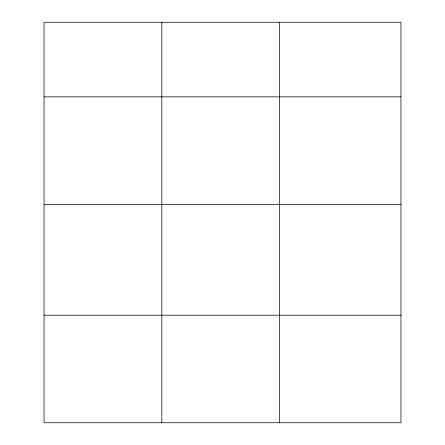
<?xml version="1.0" encoding="UTF-8"?>
<svg xmlns="http://www.w3.org/2000/svg" width="445" height="445" viewBox="0 0 445 445"><rect width="100%" height="100%" fill="white"/><g stroke="black" fill="none" stroke-linecap="round" stroke-linejoin="round"><path stroke-width="0.67" d="M400.962 204.394L400.962 22.25L44.038 22.25L44.038 422.75L400.962 422.75L400.962 204.394L44.038 204.394M44.038 96.843L400.962 96.843M44.038 315.199L400.962 315.199M279.605 22.25L279.605 422.75M161.824 22.25L161.824 422.75"/></g></svg>
